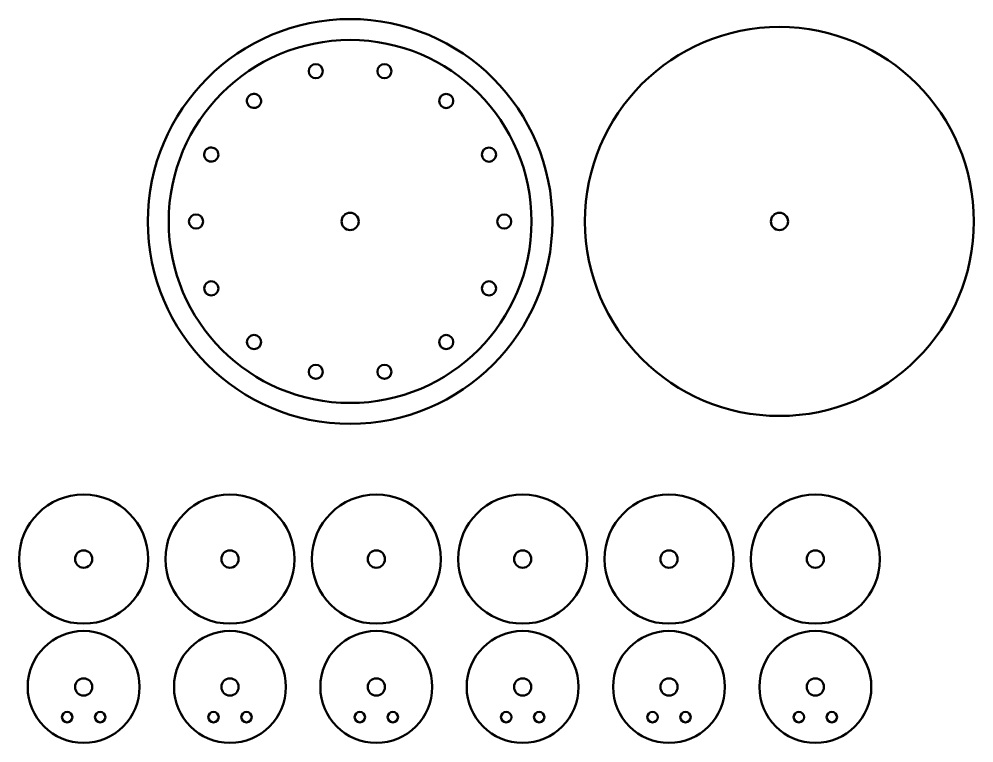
# Model space of a CAD drawing. Header units: inches. Extents: x 1117 to 1992, y -2324 to -585.
# Drawn here: x 1418.6 to 1529.5, y -1164.9 to -1080.9 of the extents above; entities that cross this region are included whole.
import ezdxf

# ---------------------------------------------------------------- set-up
doc = ezdxf.new("R2010")
doc.units = ezdxf.units.IN
doc.header["$MEASUREMENT"] = 0
doc.layers.add('Layer 1', color=7, linetype='Continuous')

# ---------------------------------------------------------------- blocks, each defined once
blk = doc.blocks.new('block 60')
at = {"layer": 'Layer 1', "color": 18, "lineweight": 50, "true_color": 0x010101}
for points in [[(1432.57, -1158.42), (1432.57, -1154.83), (1429.66, -1151.92), (1426.07, -1151.92), (1422.48, -1151.92), (1419.57, -1154.83), (1419.57, -1158.42), (1419.57, -1162.01), (1422.48, -1164.92), (1426.07, -1164.92), (1429.66, -1164.92), (1432.57, -1162.01), (1432.57, -1158.42)], [(1427.07, -1158.42), (1427.07, -1158.97), (1426.62, -1159.42), (1426.07, -1159.42), (1425.52, -1159.42), (1425.07, -1158.97), (1425.07, -1158.42), (1425.07, -1157.86), (1425.52, -1157.42), (1426.07, -1157.42), (1426.62, -1157.42), (1427.07, -1157.86), (1427.07, -1158.42)]]:
    blk.add_open_spline(points, degree=3, knots=[0, 0, 0, 0, 1, 1, 1, 2, 2, 2, 3, 3, 3, 4, 4, 4, 4], dxfattribs=at)
at = {"layer": 'Layer 1', "color": 240, "lineweight": 50, "true_color": 0xec2227}
for points in [[(1424.16, -1161.31), (1424.49, -1161.31), (1424.76, -1161.58), (1424.76, -1161.92), (1424.76, -1162.25), (1424.49, -1162.53), (1424.16, -1162.53), (1423.82, -1162.53), (1423.55, -1162.25), (1423.55, -1161.92), (1423.55, -1161.58), (1423.82, -1161.31), (1424.16, -1161.31)], [(1427.99, -1161.31), (1428.32, -1161.31), (1428.59, -1161.58), (1428.59, -1161.92), (1428.59, -1162.25), (1428.32, -1162.53), (1427.99, -1162.53), (1427.65, -1162.53), (1427.38, -1162.25), (1427.38, -1161.92), (1427.38, -1161.58), (1427.65, -1161.31), (1427.99, -1161.31)]]:
    blk.add_open_spline(points, degree=3, knots=[0, 0, 0, 0, 1, 1, 1, 2, 2, 2, 3, 3, 3, 4, 4, 4, 4], dxfattribs=at)
blk = doc.blocks.new('block 67')
at = {"layer": 'Layer 1', "color": 18, "lineweight": 50, "true_color": 0x010101}
for points in [[(1449.57, -1158.42), (1449.57, -1154.83), (1446.66, -1151.92), (1443.07, -1151.92), (1439.48, -1151.92), (1436.57, -1154.83), (1436.57, -1158.42), (1436.57, -1162.01), (1439.48, -1164.92), (1443.07, -1164.92), (1446.66, -1164.92), (1449.57, -1162.01), (1449.57, -1158.42)], [(1444.07, -1158.42), (1444.07, -1158.97), (1443.62, -1159.42), (1443.07, -1159.42), (1442.52, -1159.42), (1442.07, -1158.97), (1442.07, -1158.42), (1442.07, -1157.86), (1442.52, -1157.42), (1443.07, -1157.42), (1443.62, -1157.42), (1444.07, -1157.86), (1444.07, -1158.42)]]:
    blk.add_open_spline(points, degree=3, knots=[0, 0, 0, 0, 1, 1, 1, 2, 2, 2, 3, 3, 3, 4, 4, 4, 4], dxfattribs=at)
at = {"layer": 'Layer 1', "color": 240, "lineweight": 50, "true_color": 0xec2227}
for points in [[(1441.16, -1161.31), (1441.49, -1161.31), (1441.76, -1161.58), (1441.76, -1161.92), (1441.76, -1162.25), (1441.49, -1162.53), (1441.16, -1162.53), (1440.82, -1162.53), (1440.55, -1162.25), (1440.55, -1161.92), (1440.55, -1161.58), (1440.82, -1161.31), (1441.16, -1161.31)], [(1444.99, -1161.31), (1445.32, -1161.31), (1445.59, -1161.58), (1445.59, -1161.92), (1445.59, -1162.25), (1445.32, -1162.53), (1444.99, -1162.53), (1444.65, -1162.53), (1444.38, -1162.25), (1444.38, -1161.92), (1444.38, -1161.58), (1444.65, -1161.31), (1444.99, -1161.31)]]:
    blk.add_open_spline(points, degree=3, knots=[0, 0, 0, 0, 1, 1, 1, 2, 2, 2, 3, 3, 3, 4, 4, 4, 4], dxfattribs=at)
blk = doc.blocks.new('block 74')
at = {"layer": 'Layer 1', "color": 18, "lineweight": 50, "true_color": 0x010101}
for points in [[(1466.57, -1158.42), (1466.57, -1154.83), (1463.66, -1151.92), (1460.07, -1151.92), (1456.48, -1151.92), (1453.57, -1154.83), (1453.57, -1158.42), (1453.57, -1162.01), (1456.48, -1164.92), (1460.07, -1164.92), (1463.66, -1164.92), (1466.57, -1162.01), (1466.57, -1158.42)], [(1461.07, -1158.42), (1461.07, -1158.97), (1460.62, -1159.42), (1460.07, -1159.42), (1459.52, -1159.42), (1459.07, -1158.97), (1459.07, -1158.42), (1459.07, -1157.86), (1459.52, -1157.42), (1460.07, -1157.42), (1460.62, -1157.42), (1461.07, -1157.86), (1461.07, -1158.42)]]:
    blk.add_open_spline(points, degree=3, knots=[0, 0, 0, 0, 1, 1, 1, 2, 2, 2, 3, 3, 3, 4, 4, 4, 4], dxfattribs=at)
at = {"layer": 'Layer 1', "color": 240, "lineweight": 50, "true_color": 0xec2227}
for points in [[(1458.16, -1161.31), (1458.49, -1161.31), (1458.76, -1161.58), (1458.76, -1161.92), (1458.76, -1162.25), (1458.49, -1162.53), (1458.16, -1162.53), (1457.82, -1162.53), (1457.55, -1162.25), (1457.55, -1161.92), (1457.55, -1161.58), (1457.82, -1161.31), (1458.16, -1161.31)], [(1461.99, -1161.31), (1462.32, -1161.31), (1462.59, -1161.58), (1462.59, -1161.92), (1462.59, -1162.25), (1462.32, -1162.53), (1461.99, -1162.53), (1461.65, -1162.53), (1461.38, -1162.25), (1461.38, -1161.92), (1461.38, -1161.58), (1461.65, -1161.31), (1461.99, -1161.31)]]:
    blk.add_open_spline(points, degree=3, knots=[0, 0, 0, 0, 1, 1, 1, 2, 2, 2, 3, 3, 3, 4, 4, 4, 4], dxfattribs=at)
blk = doc.blocks.new('block 81')
at = {"layer": 'Layer 1', "color": 18, "lineweight": 50, "true_color": 0x010101}
for points in [[(1483.57, -1158.42), (1483.57, -1154.83), (1480.66, -1151.92), (1477.07, -1151.92), (1473.48, -1151.92), (1470.57, -1154.83), (1470.57, -1158.42), (1470.57, -1162.01), (1473.48, -1164.92), (1477.07, -1164.92), (1480.66, -1164.92), (1483.57, -1162.01), (1483.57, -1158.42)], [(1478.07, -1158.42), (1478.07, -1158.97), (1477.62, -1159.42), (1477.07, -1159.42), (1476.52, -1159.42), (1476.07, -1158.97), (1476.07, -1158.42), (1476.07, -1157.86), (1476.52, -1157.42), (1477.07, -1157.42), (1477.62, -1157.42), (1478.07, -1157.86), (1478.07, -1158.42)]]:
    blk.add_open_spline(points, degree=3, knots=[0, 0, 0, 0, 1, 1, 1, 2, 2, 2, 3, 3, 3, 4, 4, 4, 4], dxfattribs=at)
at = {"layer": 'Layer 1', "color": 240, "lineweight": 50, "true_color": 0xec2227}
for points in [[(1475.16, -1161.31), (1475.49, -1161.31), (1475.77, -1161.58), (1475.77, -1161.92), (1475.77, -1162.25), (1475.49, -1162.53), (1475.16, -1162.53), (1474.82, -1162.53), (1474.55, -1162.25), (1474.55, -1161.92), (1474.55, -1161.58), (1474.82, -1161.31), (1475.16, -1161.31)], [(1478.99, -1161.31), (1479.32, -1161.31), (1479.59, -1161.58), (1479.59, -1161.92), (1479.59, -1162.25), (1479.32, -1162.53), (1478.99, -1162.53), (1478.65, -1162.53), (1478.38, -1162.25), (1478.38, -1161.92), (1478.38, -1161.58), (1478.65, -1161.31), (1478.99, -1161.31)]]:
    blk.add_open_spline(points, degree=3, knots=[0, 0, 0, 0, 1, 1, 1, 2, 2, 2, 3, 3, 3, 4, 4, 4, 4], dxfattribs=at)
blk = doc.blocks.new('block 88')
at = {"layer": 'Layer 1', "color": 18, "lineweight": 50, "true_color": 0x010101}
for points in [[(1500.57, -1158.42), (1500.57, -1154.83), (1497.66, -1151.92), (1494.07, -1151.92), (1490.48, -1151.92), (1487.57, -1154.83), (1487.57, -1158.42), (1487.57, -1162.01), (1490.48, -1164.92), (1494.07, -1164.92), (1497.66, -1164.92), (1500.57, -1162.01), (1500.57, -1158.42)], [(1495.07, -1158.42), (1495.07, -1158.97), (1494.62, -1159.42), (1494.07, -1159.42), (1493.52, -1159.42), (1493.07, -1158.97), (1493.07, -1158.42), (1493.07, -1157.86), (1493.52, -1157.42), (1494.07, -1157.42), (1494.63, -1157.42), (1495.07, -1157.86), (1495.07, -1158.42)]]:
    blk.add_open_spline(points, degree=3, knots=[0, 0, 0, 0, 1, 1, 1, 2, 2, 2, 3, 3, 3, 4, 4, 4, 4], dxfattribs=at)
at = {"layer": 'Layer 1', "color": 240, "lineweight": 50, "true_color": 0xec2227}
for points in [[(1492.16, -1161.31), (1492.49, -1161.31), (1492.77, -1161.58), (1492.77, -1161.92), (1492.77, -1162.25), (1492.49, -1162.53), (1492.16, -1162.53), (1491.82, -1162.53), (1491.55, -1162.25), (1491.55, -1161.92), (1491.55, -1161.58), (1491.82, -1161.31), (1492.16, -1161.31)], [(1495.99, -1161.31), (1496.32, -1161.31), (1496.59, -1161.58), (1496.59, -1161.92), (1496.59, -1162.25), (1496.32, -1162.53), (1495.99, -1162.53), (1495.65, -1162.53), (1495.38, -1162.25), (1495.38, -1161.92), (1495.38, -1161.58), (1495.65, -1161.31), (1495.99, -1161.31)]]:
    blk.add_open_spline(points, degree=3, knots=[0, 0, 0, 0, 1, 1, 1, 2, 2, 2, 3, 3, 3, 4, 4, 4, 4], dxfattribs=at)
blk = doc.blocks.new('block 95')
at = {"layer": 'Layer 1', "color": 18, "lineweight": 50, "true_color": 0x010101}
for points in [[(1517.57, -1158.42), (1517.57, -1154.83), (1514.66, -1151.92), (1511.07, -1151.92), (1507.48, -1151.92), (1504.57, -1154.83), (1504.57, -1158.42), (1504.57, -1162.01), (1507.48, -1164.92), (1511.07, -1164.92), (1514.66, -1164.92), (1517.57, -1162.01), (1517.57, -1158.42)], [(1512.07, -1158.42), (1512.07, -1158.97), (1511.62, -1159.42), (1511.07, -1159.42), (1510.52, -1159.42), (1510.07, -1158.97), (1510.07, -1158.42), (1510.07, -1157.86), (1510.52, -1157.42), (1511.07, -1157.42), (1511.62, -1157.42), (1512.07, -1157.86), (1512.07, -1158.42)]]:
    blk.add_open_spline(points, degree=3, knots=[0, 0, 0, 0, 1, 1, 1, 2, 2, 2, 3, 3, 3, 4, 4, 4, 4], dxfattribs=at)
at = {"layer": 'Layer 1', "color": 240, "lineweight": 50, "true_color": 0xec2227}
for points in [[(1509.16, -1161.31), (1509.49, -1161.31), (1509.77, -1161.58), (1509.77, -1161.92), (1509.77, -1162.25), (1509.49, -1162.53), (1509.16, -1162.53), (1508.82, -1162.53), (1508.55, -1162.25), (1508.55, -1161.92), (1508.55, -1161.58), (1508.82, -1161.31), (1509.16, -1161.31)], [(1512.99, -1161.31), (1513.32, -1161.31), (1513.59, -1161.58), (1513.59, -1161.92), (1513.59, -1162.25), (1513.32, -1162.53), (1512.99, -1162.53), (1512.65, -1162.53), (1512.38, -1162.25), (1512.38, -1161.92), (1512.38, -1161.58), (1512.65, -1161.31), (1512.99, -1161.31)]]:
    blk.add_open_spline(points, degree=3, knots=[0, 0, 0, 0, 1, 1, 1, 2, 2, 2, 3, 3, 3, 4, 4, 4, 4], dxfattribs=at)
blk = doc.blocks.new('block 186')
at = {"layer": 'Layer 1', "color": 18, "lineweight": 50, "true_color": 0x010101}
for points in [[(1433.53, -1104.36), (1433.53, -1117.34), (1444.05, -1127.86), (1457.02, -1127.86), (1470, -1127.86), (1480.52, -1117.34), (1480.52, -1104.36), (1480.52, -1091.39), (1470, -1080.86), (1457.02, -1080.86), (1444.05, -1080.86), (1433.53, -1091.39), (1433.53, -1104.36)], [(1458.03, -1104.36), (1458.03, -1104.92), (1457.58, -1105.36), (1457.02, -1105.36), (1456.47, -1105.36), (1456.03, -1104.92), (1456.03, -1104.36), (1456.03, -1103.81), (1456.47, -1103.36), (1457.02, -1103.36), (1457.58, -1103.36), (1458.03, -1103.81), (1458.03, -1104.36)]]:
    blk.add_open_spline(points, degree=3, knots=[0, 0, 0, 0, 1, 1, 1, 2, 2, 2, 3, 3, 3, 4, 4, 4, 4], dxfattribs=at)
at = {"layer": 'Layer 1', "color": 240, "lineweight": 50, "true_color": 0xec2227}
for points in [[(1457.03, -1083.29), (1468.67, -1083.29), (1478.1, -1092.72), (1478.1, -1104.36), (1478.1, -1116.01), (1468.67, -1125.44), (1457.03, -1125.44), (1445.38, -1125.44), (1435.95, -1116.01), (1435.95, -1104.36), (1435.95, -1092.72), (1445.38, -1083.29), (1457.03, -1083.29)], [(1453.04, -1086.09), (1453.5, -1086.09), (1453.86, -1086.45), (1453.86, -1086.91), (1453.86, -1087.36), (1453.5, -1087.73), (1453.04, -1087.73), (1452.59, -1087.73), (1452.22, -1087.36), (1452.22, -1086.91), (1452.22, -1086.45), (1452.59, -1086.09), (1453.04, -1086.09)], [(1461.01, -1086.09), (1461.46, -1086.09), (1461.83, -1086.45), (1461.83, -1086.91), (1461.83, -1087.36), (1461.46, -1087.73), (1461.01, -1087.73), (1460.56, -1087.73), (1460.19, -1087.36), (1460.19, -1086.91), (1460.19, -1086.45), (1460.56, -1086.09), (1461.01, -1086.09)], [(1445.35, -1089.72), (1445.71, -1089.44), (1446.22, -1089.5), (1446.5, -1089.85), (1446.79, -1090.21), (1446.73, -1090.73), (1446.38, -1091.01), (1446.02, -1091.29), (1445.5, -1091.23), (1445.22, -1090.88), (1444.94, -1090.52), (1444.99, -1090.01), (1445.35, -1089.72)], [(1468.19, -1089.54), (1468.64, -1089.54), (1469.01, -1089.91), (1469.01, -1090.37), (1469.01, -1090.82), (1468.64, -1091.19), (1468.19, -1091.19), (1467.73, -1091.19), (1467.37, -1090.82), (1467.37, -1090.37), (1467.37, -1089.91), (1467.73, -1089.54), (1468.19, -1089.54)], [(1440.15, -1096.24), (1440.35, -1095.83), (1440.84, -1095.66), (1441.25, -1095.85), (1441.66, -1096.05), (1441.83, -1096.54), (1441.64, -1096.95), (1441.44, -1097.36), (1440.95, -1097.53), (1440.54, -1097.34), (1440.13, -1097.14), (1439.96, -1096.65), (1440.15, -1096.24)], [(1473.16, -1095.77), (1473.61, -1095.77), (1473.98, -1096.14), (1473.98, -1096.6), (1473.98, -1097.05), (1473.61, -1097.42), (1473.16, -1097.42), (1472.7, -1097.42), (1472.33, -1097.05), (1472.33, -1096.6), (1472.33, -1096.14), (1472.7, -1095.77), (1473.16, -1095.77)], [(1439.12, -1103.54), (1439.58, -1103.54), (1439.94, -1103.91), (1439.94, -1104.36), (1439.94, -1104.82), (1439.58, -1105.19), (1439.12, -1105.19), (1438.67, -1105.19), (1438.3, -1104.82), (1438.3, -1104.36), (1438.3, -1103.91), (1438.67, -1103.54), (1439.12, -1103.54)], [(1474.93, -1103.54), (1475.38, -1103.54), (1475.75, -1103.91), (1475.75, -1104.36), (1475.75, -1104.82), (1475.38, -1105.19), (1474.93, -1105.19), (1474.48, -1105.19), (1474.11, -1104.82), (1474.11, -1104.36), (1474.11, -1103.91), (1474.48, -1103.54), (1474.93, -1103.54)], [(1440.89, -1111.31), (1441.35, -1111.31), (1441.72, -1111.68), (1441.72, -1112.13), (1441.72, -1112.59), (1441.35, -1112.96), (1440.89, -1112.96), (1440.44, -1112.96), (1440.07, -1112.59), (1440.07, -1112.13), (1440.07, -1111.68), (1440.44, -1111.31), (1440.89, -1111.31)], [(1473.16, -1111.31), (1473.61, -1111.31), (1473.98, -1111.68), (1473.98, -1112.13), (1473.98, -1112.59), (1473.61, -1112.96), (1473.16, -1112.96), (1472.7, -1112.96), (1472.33, -1112.59), (1472.33, -1112.13), (1472.33, -1111.68), (1472.7, -1111.31), (1473.16, -1111.31)], [(1445.86, -1117.54), (1446.32, -1117.54), (1446.69, -1117.91), (1446.69, -1118.36), (1446.69, -1118.82), (1446.32, -1119.19), (1445.86, -1119.19), (1445.41, -1119.19), (1445.04, -1118.82), (1445.04, -1118.36), (1445.04, -1117.91), (1445.41, -1117.54), (1445.86, -1117.54)], [(1468.19, -1117.54), (1468.64, -1117.54), (1469.01, -1117.91), (1469.01, -1118.36), (1469.01, -1118.82), (1468.64, -1119.18), (1468.19, -1119.18), (1467.73, -1119.18), (1467.37, -1118.82), (1467.37, -1118.36), (1467.37, -1117.91), (1467.73, -1117.54), (1468.19, -1117.54)], [(1453.04, -1121), (1453.5, -1121), (1453.86, -1121.37), (1453.86, -1121.82), (1453.86, -1122.27), (1453.5, -1122.64), (1453.04, -1122.64), (1452.59, -1122.64), (1452.22, -1122.27), (1452.22, -1121.82), (1452.22, -1121.37), (1452.59, -1121), (1453.04, -1121)], [(1461.01, -1121), (1461.46, -1121), (1461.83, -1121.37), (1461.83, -1121.82), (1461.83, -1122.27), (1461.46, -1122.64), (1461.01, -1122.64), (1460.56, -1122.64), (1460.19, -1122.27), (1460.19, -1121.82), (1460.19, -1121.37), (1460.56, -1121), (1461.01, -1121)]]:
    blk.add_open_spline(points, degree=3, knots=[0, 0, 0, 0, 1, 1, 1, 2, 2, 2, 3, 3, 3, 4, 4, 4, 4], dxfattribs=at)

msp = doc.modelspace()

# ---------------------------------------------------------------- linework, layer by layer
at = {"layer": 'Layer 1', "color": 18, "lineweight": 50, "true_color": 0x010101}
for points in [[(1506.9, -1081.78), (1494.43, -1081.78), (1484.31, -1091.89), (1484.31, -1104.36), (1484.31, -1116.84), (1494.43, -1126.95), (1506.9, -1126.95), (1519.38, -1126.95), (1529.49, -1116.84), (1529.49, -1104.36), (1529.49, -1091.89), (1519.38, -1081.78), (1506.9, -1081.78)], [(1506.9, -1103.36), (1507.46, -1103.36), (1507.9, -1103.81), (1507.9, -1104.36), (1507.9, -1104.92), (1507.46, -1105.36), (1506.9, -1105.36), (1506.35, -1105.36), (1505.9, -1104.92), (1505.9, -1104.36), (1505.9, -1103.81), (1506.35, -1103.36), (1506.9, -1103.36)], [(1433.57, -1143.57), (1433.57, -1139.43), (1430.21, -1136.07), (1426.07, -1136.07), (1421.93, -1136.07), (1418.57, -1139.43), (1418.57, -1143.57), (1418.57, -1147.72), (1421.93, -1151.07), (1426.07, -1151.07), (1430.21, -1151.07), (1433.57, -1147.72), (1433.57, -1143.57)], [(1450.57, -1143.57), (1450.57, -1139.43), (1447.21, -1136.07), (1443.07, -1136.07), (1438.93, -1136.07), (1435.57, -1139.43), (1435.57, -1143.57), (1435.57, -1147.72), (1438.93, -1151.07), (1443.07, -1151.07), (1447.21, -1151.07), (1450.57, -1147.72), (1450.57, -1143.57)], [(1467.57, -1143.57), (1467.57, -1139.43), (1464.21, -1136.07), (1460.07, -1136.07), (1455.93, -1136.07), (1452.57, -1139.43), (1452.57, -1143.57), (1452.57, -1147.72), (1455.93, -1151.07), (1460.07, -1151.07), (1464.21, -1151.07), (1467.57, -1147.72), (1467.57, -1143.57)], [(1484.57, -1143.57), (1484.57, -1139.43), (1481.21, -1136.07), (1477.07, -1136.07), (1472.93, -1136.07), (1469.57, -1139.43), (1469.57, -1143.57), (1469.57, -1147.72), (1472.93, -1151.07), (1477.07, -1151.07), (1481.21, -1151.07), (1484.57, -1147.72), (1484.57, -1143.57)], [(1501.57, -1143.57), (1501.57, -1139.43), (1498.21, -1136.07), (1494.07, -1136.07), (1489.93, -1136.07), (1486.57, -1139.43), (1486.57, -1143.57), (1486.57, -1147.72), (1489.93, -1151.07), (1494.07, -1151.07), (1498.21, -1151.07), (1501.57, -1147.72), (1501.57, -1143.57)], [(1518.57, -1143.57), (1518.57, -1139.43), (1515.21, -1136.07), (1511.07, -1136.07), (1506.93, -1136.07), (1503.57, -1139.43), (1503.57, -1143.57), (1503.57, -1147.72), (1506.93, -1151.07), (1511.07, -1151.07), (1515.22, -1151.07), (1518.57, -1147.72), (1518.57, -1143.57)], [(1427.07, -1143.57), (1427.07, -1144.13), (1426.62, -1144.57), (1426.07, -1144.57), (1425.52, -1144.57), (1425.07, -1144.13), (1425.07, -1143.57), (1425.07, -1143.02), (1425.52, -1142.57), (1426.07, -1142.57), (1426.62, -1142.57), (1427.07, -1143.02), (1427.07, -1143.57)], [(1444.07, -1143.57), (1444.07, -1144.13), (1443.62, -1144.57), (1443.07, -1144.57), (1442.52, -1144.57), (1442.07, -1144.13), (1442.07, -1143.57), (1442.07, -1143.02), (1442.52, -1142.57), (1443.07, -1142.57), (1443.62, -1142.57), (1444.07, -1143.02), (1444.07, -1143.57)], [(1461.07, -1143.57), (1461.07, -1144.13), (1460.62, -1144.57), (1460.07, -1144.57), (1459.52, -1144.57), (1459.07, -1144.13), (1459.07, -1143.57), (1459.07, -1143.02), (1459.52, -1142.57), (1460.07, -1142.57), (1460.62, -1142.57), (1461.07, -1143.02), (1461.07, -1143.57)], [(1478.07, -1143.57), (1478.07, -1144.13), (1477.62, -1144.57), (1477.07, -1144.57), (1476.52, -1144.57), (1476.07, -1144.13), (1476.07, -1143.57), (1476.07, -1143.02), (1476.52, -1142.57), (1477.07, -1142.57), (1477.62, -1142.57), (1478.07, -1143.02), (1478.07, -1143.57)], [(1495.07, -1143.57), (1495.07, -1144.13), (1494.62, -1144.57), (1494.07, -1144.57), (1493.52, -1144.57), (1493.07, -1144.13), (1493.07, -1143.57), (1493.07, -1143.02), (1493.52, -1142.57), (1494.07, -1142.57), (1494.63, -1142.57), (1495.07, -1143.02), (1495.07, -1143.57)], [(1512.07, -1143.57), (1512.07, -1144.13), (1511.62, -1144.57), (1511.07, -1144.57), (1510.52, -1144.57), (1510.07, -1144.13), (1510.07, -1143.57), (1510.07, -1143.02), (1510.52, -1142.57), (1511.07, -1142.57), (1511.62, -1142.57), (1512.07, -1143.02), (1512.07, -1143.57)]]:
    msp.add_open_spline(points, degree=3, knots=[0, 0, 0, 0, 1, 1, 1, 2, 2, 2, 3, 3, 3, 4, 4, 4, 4], dxfattribs=at)

# ---------------------------------------------------------------- block references
at = {"layer": 'Layer 1'}
for name in ['block 186', 'block 60', 'block 67', 'block 74', 'block 81', 'block 88', 'block 95']:
    msp.add_blockref(name, (0, 0), dxfattribs=at)

doc.saveas('drawing.dxf')
